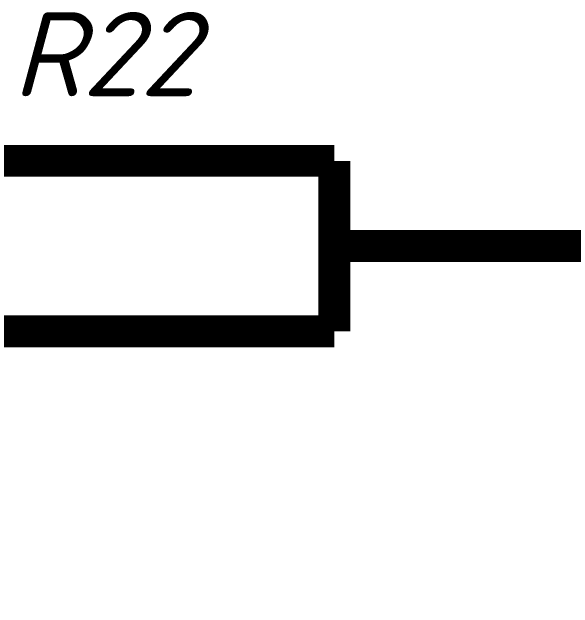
# Model space of a CAD drawing. Header units: inches. Extents: x 0 to 841, y 0 to 594.
# Drawn here: x 199.96 to 213.12, y 414 to 427.98 of the extents above; entities that cross this region are included whole.
import ezdxf

# ---------------------------------------------------------------- set-up
doc = ezdxf.new("R2010")
doc.units = ezdxf.units.IN
doc.layers.add('Sheet', color=255, linetype='Continuous')
doc.styles.get("Standard").update_dxf_attribs({"font": 'isocpeui.ttf'})

msp = doc.modelspace()

# ---------------------------------------------------------------- linework, layer by layer
at = {"layer": 'Sheet'}
for points in [[(197.516, 424.489, 0.749, 0.749, 0), (207.521, 424.489, 0.749, 0.749, 0)], [(207.521, 424.489, 0.749, 0.749, 0), (207.521, 420.492, 0.749, 0.749, 0)], [(207.521, 422.491, 0.749, 0.749, 0), (212.518, 422.491, 0.749, 0.749, 0)], [(212.518, 422.491, 0.749, 0.749, 0), (220.019, 422.491, 0.749, 0.749, 0), (235.021, 422.491, 0.749, 0.749, 0), (327.513, 422.491, 0.749, 0.749, 0), (327.513, 374.989, 0.749, 0.749, 0), (350.005, 374.989, 0.749, 0.749, 0)], [(207.521, 422.491, 0.3, 0.3, 0), (212.518, 422.491, 0.3, 0.3, 0)], [(207.521, 420.492, 0.749, 0.749, 0), (197.516, 420.492, 0.749, 0.749, 0)]]:
    msp.add_lwpolyline(points, format="xyseb", dxfattribs=at)

# ---------------------------------------------------------------- texts
msp.add_text('R22', height=1.9764, dxfattribs=at).set_placement((199.964, 426.005))

doc.saveas('drawing.dxf')
